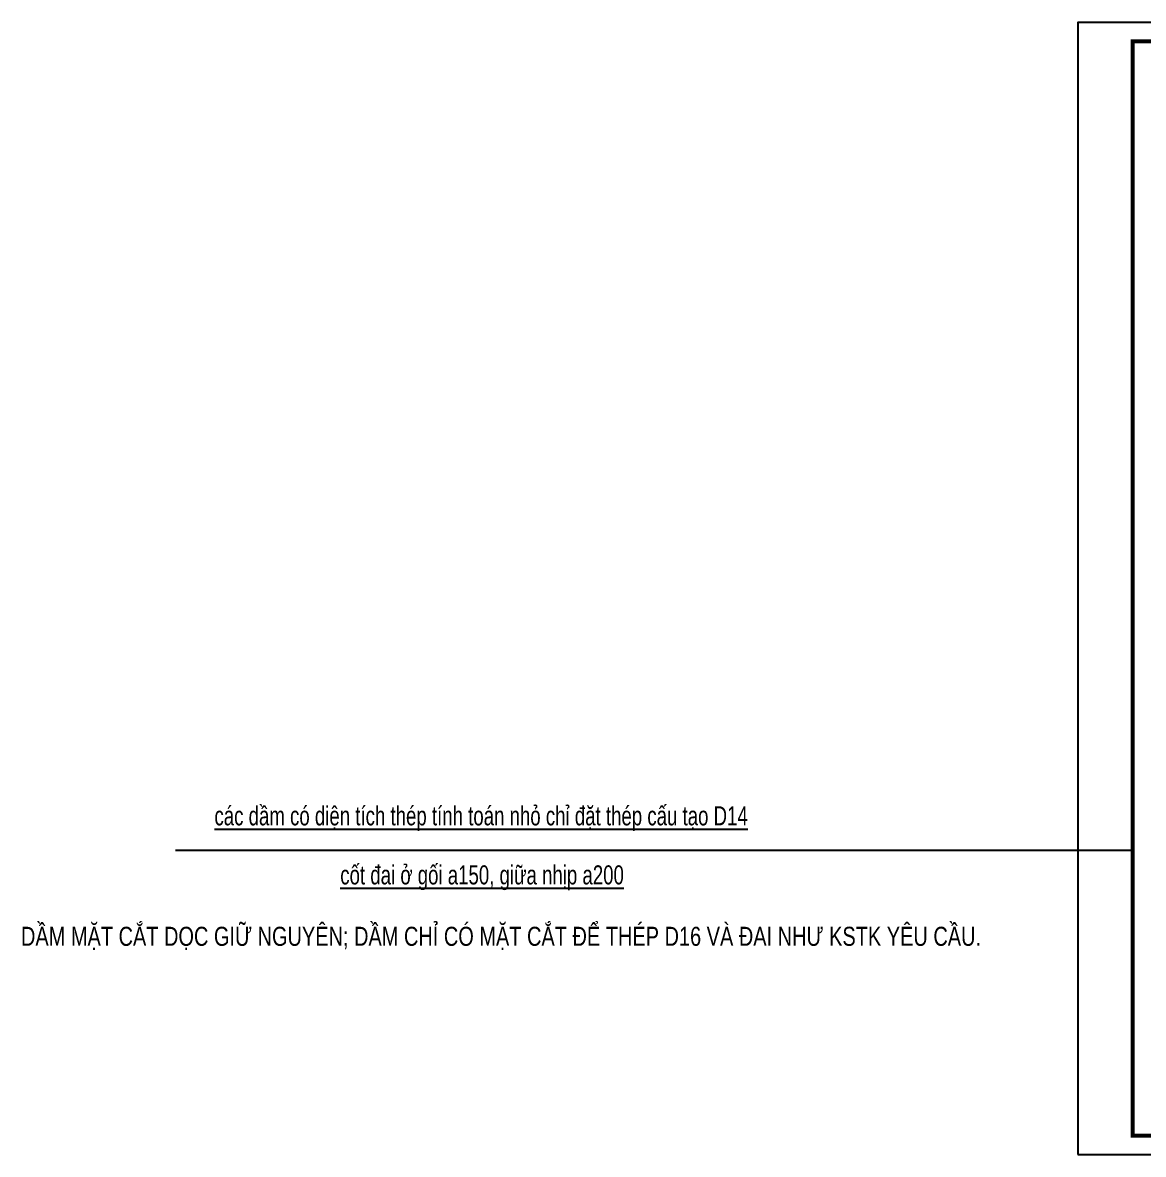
# Model space of a CAD drawing. Header units: millimetres. Extents: x 176375 to 193799, y -1565 to 5860.
# Drawn here: x 176375 to 183728, y -1565 to 5860 of the extents above; entities that cross this region are included whole.
import ezdxf
from ezdxf.enums import TextEntityAlignment as Align

# ---------------------------------------------------------------- set-up
doc = ezdxf.new("R2010")
doc.units = ezdxf.units.MM
doc.header["$LTSCALE"] = 250
doc.header["$MEASUREMENT"] = 0
doc.layers.get('DEFPOINTS').update_dxf_attribs({"color": 87})
doc.layers.add('08.TEXTBEAM', color=2, linetype='Continuous')
doc.layers.add('KCS_TEXT_TCK', color=4, linetype='Continuous')
doc.layers.add('Xref khung ten  A3 TKCS$0$A-KY HIEU', color=34, linetype='Continuous', lineweight=20)
doc.styles.add('KCS_SMTEXT', font='arial.ttf', dxfattribs={"width": 0.7})

# ---------------------------------------------------------------- blocks, each defined once
blk = doc.blocks.new('Xref khung ten  A3 TKCS')
at = {"layer": 'DEFPOINTS', "color": 125}
blk.add_lwpolyline([(-57730.37, -13938.76), (-57310.37, -13938.76), (-57310.37, -13641.76), (-57730.37, -13641.76)], close=True, dxfattribs=at)
at = {"layer": 'Xref khung ten  A3 TKCS$0$A-KY HIEU', "color": 0, "const_width": 1.02}
blk.add_lwpolyline([(-57716.02, -13933.85), (-57716.02, -13646.66), (-57315.38, -13646.66), (-57315.38, -13933.85)], close=True, dxfattribs=at)

msp = doc.modelspace()

# ---------------------------------------------------------------- linework, layer by layer
at = {"layer": '08.TEXTBEAM'}
msp.add_line((183657.8, 428.9), (177378.9, 428.9), dxfattribs=at)

# ---------------------------------------------------------------- block references
at = {"layer": '08.TEXTBEAM', "xscale": 25, "yscale": 25, "zscale": 25}
msp.add_blockref('Xref khung ten  A3 TKCS', (1626558.3, 346903.6), dxfattribs=at)

# ---------------------------------------------------------------- texts
at = {"layer": '08.TEXTBEAM', "style": 'KCS_SMTEXT', "width": 0.75}
msp.add_text('DẦM MẶT CẮT DỌC GIỮ NGUYÊN; DẦM CHỈ CÓ MẶT CẮT ĐỂ THÉP D16 VÀ ĐAI NHƯ KSTK YÊU CẦU.', height=125, dxfattribs=at).set_placement((179513.9, -197.1), align=Align.CENTER)
at = {"layer": 'KCS_TEXT_TCK', "style": 'KCS_SMTEXT', "width": 0.7}
for s, p in [('%%Ucác dầm có diện tích thép tính toán nhỏ chỉ đặt thép cấu tạo D14', (179383.3, 593.2)), ('%%Ucốt đai ở gối a150, giữa nhịp a200', (179389.6, 205.7))]:
    msp.add_text(s, height=125, dxfattribs=at).set_placement(p, align=Align.CENTER)

doc.saveas('drawing.dxf')
